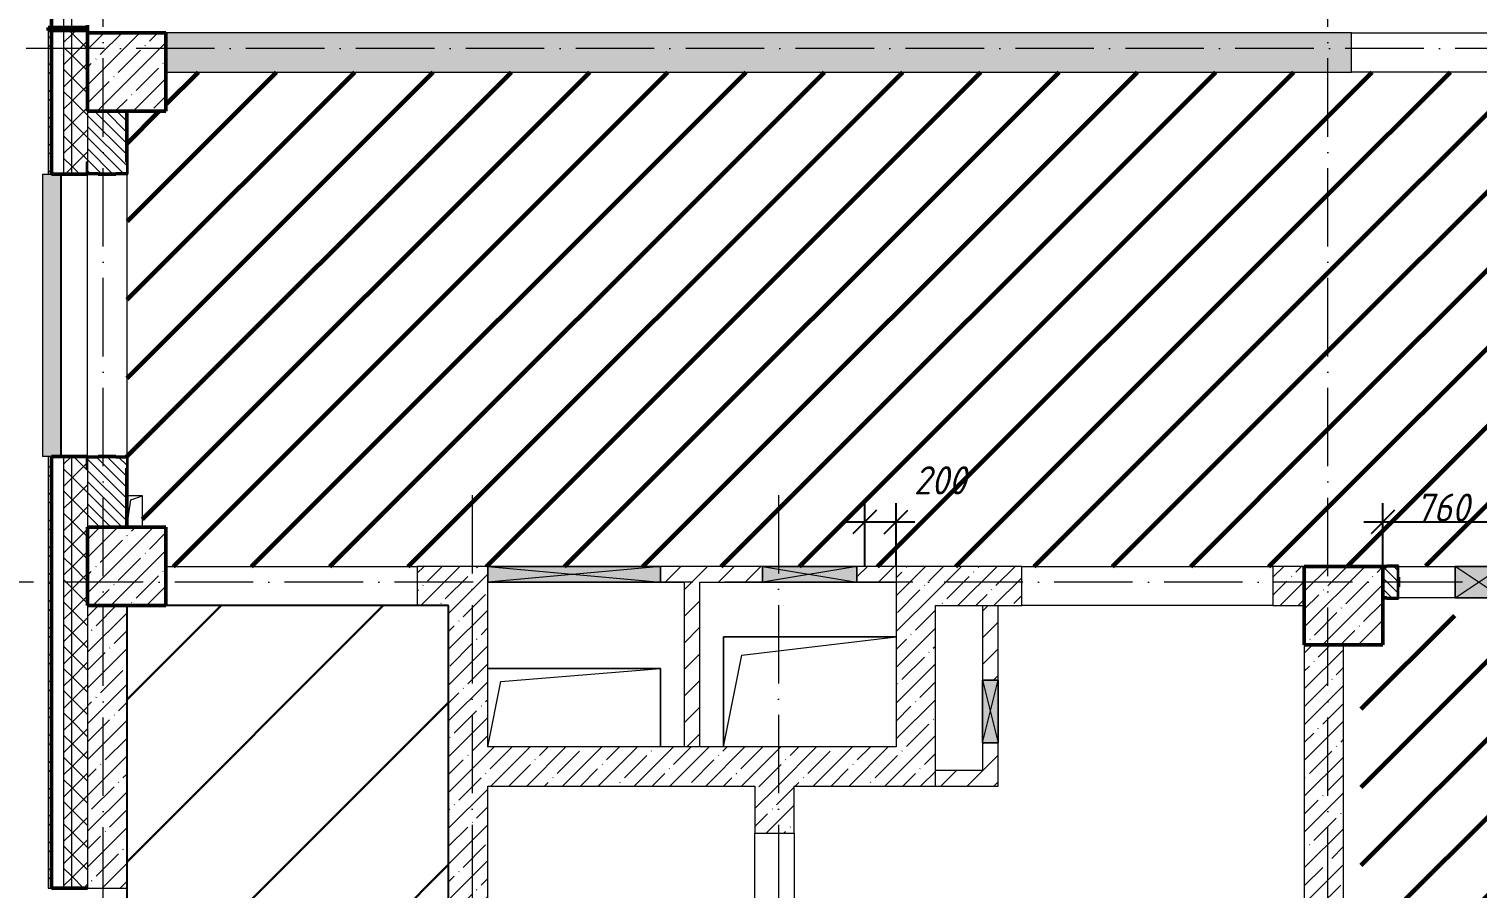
# Model space of a CAD drawing. Header units: millimetres. Extents: x -606178 to 312196, y -19338 to 632709.
# Drawn here: x -267724 to -258501, y 455825 to 461300 of the extents above; entities that cross this region are included whole.
import ezdxf

# ---------------------------------------------------------------- set-up
doc = ezdxf.new("R2010")
doc.units = ezdxf.units.MM
doc.linetypes.add('50_200_ШТРИХ_1Т_ш5_п1_п1_', pattern=[700, 500, -100, 0, -100])
for name, color, linetype, lineweight in [('4) ЛЕстницы', 5, 'Continuous', 30), ('6.4.1) Окр пт с инж. ПТ2.16', 3, 'Continuous', 60), ('A-____-____-DIMS', 7, 'Continuous', 9), ('A-DETL-GENF-OTLN', 7, 'Continuous', 9), ('A-FLOR-____-OTLN', 7, 'Continuous', 9), ('A-GENM-____-MCUT', 7, 'Continuous', 25), ('A-GENM-____-OTLN', 7, 'Continuous', 9), ('A-GENM-____-OTLN-1', 7, 'Continuous', 25), ('A-GLAZ-____-OTLN', 7, 'Continuous', 9), ('A-WALL-____-MCUT-1', 7, 'Continuous', 9), ('A-WALL-____-MCUT-2', 7, 'Continuous', 50), ('A-WALL-____-MCUT-3', 7, 'Continuous', 9), ('A-WALL-____-OTLN', 7, 'Continuous', 9), ('A-WALL-____-PATT-1', 7, 'Continuous', 9), ('A-WALL-FNSH-MCUT-1', 7, 'Continuous', 9), ('I-WALL-____-OTLN', 7, 'Continuous', 9), ('S-COLS-____-MCUT', 7, 'Continuous', 50), ('S-COLS-____-OTLN', 7, 'Continuous', 9), ('S-GRID-____-OTLN-1', 7, '50_200_ШТРИХ_1Т_ш5_п1_п1_', 9)]:
    doc.layers.add(name, color=color, linetype=linetype, lineweight=lineweight)
doc.layers.add('A-GLAZ-____-OTLN-1', color=7, linetype='Continuous', lineweight=9, true_color=0xc0c0c0)
doc.styles.add('ISOCPEUR_I_10', font='isocpeui.ttf', dxfattribs={"width": 0.9, "height": 180})
doc.dimstyles.new('ISO-1_8_0_9К_СРЕДНИЙ_Кладочные_3', dxfattribs={"dimscale": 304.8, "dimtxt": 179.276612, "dimasz": 0.492126, "dimexe": 0.393701, "dimexo": 0, "dimgap": 0, "dimtad": 1, "dimdec": 3, "dimrnd": 0.001, "dimdsep": 46, "dimtxsty": 'ISOCPEUR_I_10', "dimblk1": 'OBLIQUE', "dimblk2": 'OBLIQUE', "dimsah": 1, "dimcen": 0.09, "dimdle": 0.393701, "dimazin": 0, "dimtfac": 1, "dimtdec": 4, "dimtix": 1, "dimtmove": 0, "dimatfit": 3, "dimfxl": 1, "dimtvp": 1, "dimtolj": 1, "dimtzin": 0, "dimarcsym": 2})
doc.dimstyles.new('ISO-1_8_0_9К_СРЕДНИЙ_Кладочные_4', dxfattribs={"dimscale": 304.8, "dimtxt": 179.276612, "dimasz": 0.492126, "dimexe": 0.393701, "dimexo": 0, "dimgap": 0, "dimtad": 1, "dimdec": 3, "dimrnd": 0.001, "dimdsep": 46, "dimtxsty": 'ISOCPEUR_I_10', "dimblk1": 'OBLIQUE', "dimblk2": 'OBLIQUE', "dimsah": 1, "dimcen": 0.09, "dimdle": 0.393701, "dimazin": 0, "dimtfac": 1, "dimtdec": 4, "dimtix": 1, "dimtmove": 1, "dimatfit": 3, "dimfxl": 1, "dimtvp": 1, "dimtolj": 1, "dimtzin": 0, "dimarcsym": 2})
pattern_1 = [(45, (-264901.3, 451794.26), (-114.0493, 114.0493), []), (45, (-264787.25, 451794.26), (-114.0493, 114.0493), [201.612, -40.322, 3.353, -36.97])]
pattern_2 = [(135, (-264901.3, 451794.26), (-35.35534, -35.35534), [])]
pattern_3 = [(45, (-264901.3, 451794.26), (-84.8528, 84.8528), [])]
pattern_4 = [(45, (-264901.3, 451794.26), (-70.7107, 70.7107), []), (135, (-264901.3, 451794.26), (-70.7107, -70.7107), [])]

# ---------------------------------------------------------------- blocks, each defined once
blk = doc.blocks.new('BSC_Колонна _Прямоугольная - 500х500-V83-АР1_План отверстий 2 этажа в осях 1-64_А-ГГ')
at = {"layer": 'S-COLS-____-OTLN'}
h = blk.add_hatch(dxfattribs=at)
h.set_pattern_fill('FP_112', color=256, style=0, pattern_type=2)
h.set_pattern_definition([(45, (-5550, -5831.04), (-114.0493, 114.0493), []), (45, (-5435.95, -5831.04), (-114.0493, 114.0493), [201.613, -40.323, 3.353, -36.97])])
h.paths.add_polyline_path([(-250, -250), (250, -250), (250, 250), (-250, 250)], flags=0)
at = {"layer": 'S-COLS-____-MCUT'}
for p, q in [((250, 250), (-250, 250)), ((-250, 250), (-250, -250)), ((250, -250), (250, 250)), ((-250, -250), (250, -250))]:
    blk.add_line(p, q, dxfattribs=at)
blk = doc.blocks.new('BSC_Колонна _Прямоугольная - 500х500-V137-АР1_План отверстий 2 этажа в осях 1-64_А-ГГ')
at = {"layer": 'S-COLS-____-OTLN'}
h = blk.add_hatch(dxfattribs=at)
h.set_pattern_fill('FP_167', color=256, style=0, pattern_type=2)
h.set_pattern_definition([(45, (2200, -9231.04), (-114.0493, 114.0493), []), (45, (2314.05, -9231.04), (-114.0493, 114.0493), [201.612, -40.322, 3.353, -36.97])])
h.paths.add_polyline_path([(-250, -250), (250, -250), (250, 250), (-250, 250), (-250, 104.8)], flags=0)
at = {"layer": 'S-COLS-____-MCUT'}
for p, q in [((250, 250), (-250, 250)), ((-250, 250), (-250, -250)), ((250, -250), (250, 250)), ((-250, -250), (250, -250))]:
    blk.add_line(p, q, dxfattribs=at)
blk = doc.blocks.new('BSC_Колонна _Прямоугольная - 500х500-V138-АР1_План отверстий 2 этажа в осях 1-64_А-ГГ')
at = {"layer": 'S-COLS-____-OTLN'}
h = blk.add_hatch(dxfattribs=at)
h.set_pattern_fill('FP_168', color=256, style=0, pattern_type=2)
h.set_pattern_definition([(45, (2200, -6081.04), (-114.0493, 114.0493), []), (45, (2314.05, -6081.04), (-114.0493, 114.0493), [201.612, -40.322, 3.353, -36.97])])
h.paths.add_polyline_path([(-250, -250), (250, -250), (250, 250), (-250, 250)], flags=0)
at = {"layer": 'S-COLS-____-MCUT'}
for p, q in [((250, 250), (-250, 250)), ((-250, 250), (-250, -250)), ((250, -250), (250, 250)), ((-250, -250), (250, -250))]:
    blk.add_line(p, q, dxfattribs=at)
blk = doc.blocks.new('Фахверк_СКБ_Уголок - 250_2700-27497298-АР1_План отверстий 2 этажа в осях 1-64_А-ГГ')
at = {"layer": 'A-GENM-____-MCUT'}
for p, q in [((200, 181), (125, 181)), ((125, 181), (125, 106)), ((125, 106), (131, 106)), ((131, 106), (131, 175)), ((131, 175), (200, 175)), ((200, 175), (200, 181)), ((131, -6), (125, -6)), ((125, -6), (125, -81)), ((125, -81), (200, -81)), ((131, -75), (131, -6)), ((200, -75), (131, -75)), ((200, -81), (200, -75))]:
    blk.add_line(p, q, dxfattribs=at)
blk = doc.blocks.new('Фахверк_СКБ_Уголок - 200_3550_зеркало-28264001-АР1_План отверстий 2 этажа в осях 1-64_А-ГГ')
at = {"layer": 'A-GENM-____-MCUT'}
for p, q in [((200, 156), (125, 156)), ((125, 156), (125, 81)), ((131, 81), (131, 150)), ((131, 150), (200, 150)), ((200, 150), (200, 156)), ((125, 81), (131, 81)), ((131, 19), (125, 19)), ((125, 19), (125, -56)), ((131, -50), (131, 19)), ((125, -56), (200, -56)), ((200, -50), (131, -50)), ((200, -56), (200, -50))]:
    blk.add_line(p, q, dxfattribs=at)
blk = doc.blocks.new('Стены 5 - Стены 4-30145060-АР1_План отверстий 2 этажа в осях 1-64_А-ГГ')
at = {"layer": 'A-WALL-____-MCUT-2'}
for p, q in [((-1843.5, 41030.2), (-1843.5, 41010.2)), ((-1593.5, 41030.2), (-1843.5, 41030.2)), ((-1843.5, 41010.2), (-1593.5, 41010.2)), ((-1593.5, 41010.2), (-1593.5, 41030.2))]:
    blk.add_line(p, q, dxfattribs=at)
blk = doc.blocks.new('AR_Отверстие прямоугольное _в плите_ - AR_Отверстие прямоугольное _в плите_-V159-АР1_План отверстий 2 этажа в осях 1-64_А-ГГ')
at = {"layer": 'A-GENM-____-OTLN'}
for p, q in [((50, 100), (-50, 100)), ((-25, 75), (50, 100)), ((50, -100), (50, 100)), ((-50, -100), (-25, 75))]:
    blk.add_line(p, q, dxfattribs=at)
blk = doc.blocks.new('AR_Отверстие прямоугольное _в плите_ - AR_Отверстие прямоугольное _в плите_-30552744-АР1_План отверстий 2 этажа в осях 1-64_А-ГГ')
at = {"layer": 'A-GENM-____-OTLN'}
for p, q in [((550, 350), (-550, 350)), ((-550, 350), (-550, -350)), ((-433.3, 233.3), (550, 350)), ((-550, -350), (-433.3, 233.3))]:
    blk.add_line(p, q, dxfattribs=at)
blk = doc.blocks.new('AR_Отверстие прямоугольное _в плите_ - AR_Отверстие прямоугольное _в плите_-30552508-АР1_План отверстий 2 этажа в осях 1-64_А-ГГ')
at = {"layer": 'A-GENM-____-OTLN'}
for p, q in [((550, 250), (-550, 250)), ((-466.7, 166.7), (550, 250)), ((550, -250), (550, 250)), ((-550, -250), (-466.7, 166.7))]:
    blk.add_line(p, q, dxfattribs=at)
blk = doc.blocks.new('Отлив_СКБ - Отлив витража_120_НВФ-31885689-АР1_План отверстий 2 этажа в осях 1-64_А-ГГ')
at = {"layer": 'A-GLAZ-____-OTLN-1'}
for points in [[(1800, 2), (1800, 120), (0, 120), (0, 2), (1103.1, 2)], [(1103.1, 0), (1800, 0), (1800, 2), (0, 2), (0, 0)]]:
    blk.add_hatch(color=256, dxfattribs=at).paths.add_polyline_path(points, flags=0)
at = {"layer": 'A-GLAZ-____-OTLN'}
for p, q in [((0, 83), (0, 120)), ((1800, 120), (0, 120)), ((1800, 120), (1800, 83)), ((0, 2), (1800, 2)), ((1800, 0), (0, 0))]:
    blk.add_line(p, q, dxfattribs=at)
blk = doc.blocks.new('AR_Отверстие прямоугольное _в стене__БезПР - AR_Отверстие прямоугольное _в стене__БезПР-36788922-АР1_План отверстий 2 этажа в осях 1-64_А-ГГ')
at = {"layer": 'A-GLAZ-____-OTLN'}
blk.add_hatch(color=256, dxfattribs=at).paths.add_polyline_path([(300, -50), (300, 50), (-300, 50), (-300, -50)], flags=0)
at = {"layer": 'A-DETL-GENF-OTLN'}
for p, q in [((-300, -50), (-300, 50)), ((-300, 50), (300, 50)), ((300, 50), (-300, -50)), ((-300, 50), (300, -50)), ((300, 50), (-300, 50)), ((-300, 50), (-300, -50)), ((300, 50), (300, -50)), ((300, -50), (300, 50)), ((300, -50), (-300, -50)), ((-300, -50), (300, -50))]:
    blk.add_line(p, q, dxfattribs=at)
at = {"layer": 'A-GLAZ-____-OTLN'}
blk.add_line((300, 50), (-300, 50), dxfattribs=at)
blk = doc.blocks.new('AR_Отверстие прямоугольное _в стене__БезПР - AR_Отверстие прямоугольное _в стене__БезПР-36428349-АР1_План отверстий 2 этажа в осях 1-64_А-ГГ')
at = {"layer": 'A-GLAZ-____-OTLN'}
blk.add_hatch(color=256, dxfattribs=at).paths.add_polyline_path([(-150, 100), (-150, -100), (150, -100), (150, 100)], flags=0)
at = {"layer": 'A-DETL-GENF-OTLN'}
for p, q in [((-150, -100), (-150, 100)), ((-150, 100), (150, 100)), ((150, 100), (-150, -100)), ((-150, 100), (150, -100)), ((150, 100), (-150, 100)), ((-150, 100), (-150, -100)), ((150, 100), (150, -100)), ((150, -100), (150, 100)), ((150, -100), (-150, -100)), ((-150, -100), (150, -100))]:
    blk.add_line(p, q, dxfattribs=at)
at = {"layer": 'A-GLAZ-____-OTLN'}
blk.add_line((150, 100), (-150, 100), dxfattribs=at)
blk = doc.blocks.new('AR_Отверстие прямоугольное _в стене_ - AR_Отверстие прямоугольное _в стене__ОВ-36990253-АР1_План отверстий 2 этажа в осях 1-64_А-ГГ')
at = {"layer": 'A-GLAZ-____-OTLN'}
blk.add_hatch(color=256, dxfattribs=at).paths.add_polyline_path([(550, -50), (550, 50), (-550, 50), (-550, -50)], flags=0)
at = {"layer": 'A-DETL-GENF-OTLN'}
for p, q in [((-550, -50), (-550, 50)), ((-550, 50), (550, 50)), ((550, 50), (-550, -50)), ((-550, 50), (550, -50)), ((550, 50), (-550, 50)), ((-550, 50), (-550, -50)), ((550, 50), (550, -50)), ((550, -50), (550, 50)), ((550, -50), (-550, -50)), ((-550, -50), (550, -50))]:
    blk.add_line(p, q, dxfattribs=at)
blk = doc.blocks.new('AR_Отверстие прямоугольное _в стене_ - AR_Отверстие прямоугольное _в стене__ОВ-36989221-АР1_План отверстий 2 этажа в осях 1-64_А-ГГ')
at = {"layer": 'A-GLAZ-____-OTLN'}
blk.add_hatch(color=256, dxfattribs=at).paths.add_polyline_path([(-200, -50), (200, -50), (200, 50), (-200, 50)], flags=0)
at = {"layer": 'A-DETL-GENF-OTLN'}
for p, q in [((-200, -50), (-200, 50)), ((-200, 50), (200, 50)), ((200, 50), (-200, -50)), ((-200, 50), (200, -50)), ((200, 50), (-200, 50)), ((-200, 50), (-200, -50)), ((200, 50), (200, -50)), ((200, -50), (200, 50)), ((200, -50), (-200, -50)), ((-200, -50), (200, -50))]:
    blk.add_line(p, q, dxfattribs=at)
blk = doc.blocks.new('_Oblique')
at = {"color": 0, "linetype": 'ByBlock', "lineweight": -2}
blk.add_line((-0.5, -0.5), (0.5, 0.5), dxfattribs=at)
blk = doc.blocks.new('*D4731')
at = {"layer": 'A-____-____-DIMS', "color": 0, "lineweight": -2, "transparency": 16777216}
for p, q in [((-259101.3, 457875.3), (-259101.3, 458278.5)), ((-258341.3, 457875.3), (-258341.3, 458278.5)), ((-259221.3, 458158.5), (-258221.3, 458158.5))]:
    blk.add_line(p, q, dxfattribs=at)
at = {"layer": 'Defpoints', "color": 0, "transparency": 16777216}
for p in [(-258341.3, 458158.5), (-259101.3, 457875.3), (-258341.3, 457875.3)]:
    blk.add_point(p, dxfattribs=at)
at = {"layer": 'A-____-____-DIMS', "color": 0, "lineweight": -2, "transparency": 16777216, "xscale": 150, "yscale": 150, "zscale": 150, "rotation": 180}
blk.add_blockref('_Oblique', (-259101.3, 458158.5), dxfattribs=at)
at = {"layer": 'A-____-____-DIMS', "color": 0, "lineweight": -2, "transparency": 16777216, "xscale": 150, "yscale": 150, "zscale": 150}
blk.add_blockref('_Oblique', (-258341.3, 458158.5), dxfattribs=at)
at = {"layer": 'A-____-____-DIMS', "color": 0, "transparency": 16777216, "insert": (-258721.3, 458249.6), "char_height": 180, "width": 409.578, "attachment_point": 5, "style": 'ISOCPEUR_I_10'}
blk.add_mtext('\\A1;760', dxfattribs=at)
blk = doc.blocks.new('*D4737')
at = {"layer": 'A-____-____-DIMS', "color": 0, "lineweight": -2, "transparency": 16777216}
for p, q in [((-262401.3, 457875.3), (-262401.3, 458278.5)), ((-262201.3, 457875.3), (-262201.3, 458278.5)), ((-262521.3, 458158.5), (-262081.3, 458158.5))]:
    blk.add_line(p, q, dxfattribs=at)
at = {"layer": 'Defpoints', "color": 0, "transparency": 16777216}
for p in [(-262201.3, 458158.5), (-262401.3, 457875.3), (-262201.3, 457875.3)]:
    blk.add_point(p, dxfattribs=at)
at = {"layer": 'A-____-____-DIMS', "color": 0, "lineweight": -2, "transparency": 16777216, "xscale": 150, "yscale": 150, "zscale": 150, "rotation": 180}
blk.add_blockref('_Oblique', (-262401.3, 458158.5), dxfattribs=at)
at = {"layer": 'A-____-____-DIMS', "color": 0, "lineweight": -2, "transparency": 16777216, "xscale": 150, "yscale": 150, "zscale": 150}
blk.add_blockref('_Oblique', (-262201.3, 458158.5), dxfattribs=at)
at = {"layer": 'A-____-____-DIMS', "color": 0, "transparency": 16777216, "insert": (-262088.2, 458513.6), "char_height": 180, "width": 409.578, "attachment_point": 1, "line_spacing_factor": 1.149209, "style": 'ISOCPEUR_I_10'}
blk.add_mtext('\\A1;200', dxfattribs=at)

msp = doc.modelspace()

# ---------------------------------------------------------------- hatches: boundary and pattern name
at = {"layer": '4) ЛЕстницы'}
h = msp.add_hatch(dxfattribs=at)
h.set_pattern_fill('ANSI31', color=256, scale=230)
h.set_pattern_definition([(45, (-308161, 388080.6), (-516.365, 516.365), [])])
h.paths.add_polyline_path([(-267101.3011, 457625.3011), (-265051.3011, 457625.3011), (-265051.3011, 450125.3011), (-267101.3011, 450125.3011)])
at = {"layer": '6.4.1) Окр пт с инж. ПТ2.16'}
h = msp.add_hatch(dxfattribs=at)
h.set_pattern_fill('ANSI31', color=256, scale=111)
h.paths.add_polyline_path([(-259451.3011, 461025.3011), (-266851.3011, 461025.3011), (-266851.3011, 460775.3011), (-267101.3011, 460775.3011), (-267101.3011, 460450.3011), (-267095.3011, 460450.3011), (-267095.3011, 460375.3011), (-267101.3011, 458575.3011), (-267095.3011, 458575.3011), (-267095.3011, 458500.3011), (-267098.1011, 458325.3011), (-267001.3011, 458325.3011), (-267001.3011, 458125.3011), (-266851.3011, 458125.3011), (-266851.3011, 457875.3011), (-265251.3011, 457875.3011), (-264801.3011, 457875.3011), (-263701.3011, 457875.3011), (-263051.3011, 457875.3011), (-262451.3011, 457875.3011), (-262201.3011, 457875.3011), (-261401.3011, 457875.3011), (-259801.3011, 457875.3011), (-259601.3011, 457875.3011), (-259451.3011, 457875.3011)])
h = msp.add_hatch(dxfattribs=at)
h.set_pattern_fill('ANSI31', color=256, scale=111)
h.paths.add_polyline_path([(-255051.3011, 461025.3011), (-255301.3011, 461025.3011), (-259301.3011, 461025.3011), (-259451.3011, 461025.3011), (-259451.3011, 457875.3011), (-259076.3011, 457875.3011), (-259076.3011, 457881.3011), (-259001.3011, 457881.3011), (-258641.3011, 457875.3011), (-258341.3011, 457875.3011), (-257926.3011, 457875.3011), (-257926.3011, 457881.3011), (-257857.3011, 457881.3011), (-257851.3011, 457881.3011), (-257776.3011, 457881.3011), (-256326.3011, 457875.3011), (-256326.3011, 457881.3011), (-256251.3011, 457881.3011), (-256245.3011, 457881.3011), (-256176.3011, 457881.3011), (-255771.3011, 457875.3011), (-255571.3011, 457875.3011), (-255176.3011, 457875.3011), (-255176.3011, 457881.3011), (-255107.3011, 457881.3011), (-255101.3011, 457881.3011), (-255051.3011, 457881.3011)])
h = msp.add_hatch(dxfattribs=at)
h.set_pattern_fill('ANSI31', color=256, scale=111)
h.paths.add_polyline_path([(-254833.3011, 457443.3011), (-256769.3011, 457443.3011), (-256769.3011, 455557.3011), (-254833.3011, 455557.3011)])
h.paths.add_polyline_path([(-257563.3011, 457563.3011), (-258989.3011, 457563.3011), (-258989.3011, 457263.3011), (-259239.3011, 457263.3011), (-259239.3011, 450575.3011), (-258631.3011, 450575.3011), (-258631.3011, 450237.3011), (-255113.3011, 450237.3011), (-255113.3011, 454613.3011), (-258263.3011, 454613.3011), (-258263.3011, 454937.3011), (-257563.3011, 454937.3011)])
h.paths.add_polyline_path([(-250713.3011, 454613.3011), (-251163.3011, 454613.3011), (-251163.3011, 454937.3011), (-250713.3011, 454937.3011), (-250713.3011, 457563.3011), (-252139.3011, 457563.3011), (-252139.3011, 454613.3011), (-254289.3011, 454613.3011), (-254289.3011, 450487.3011), (-253889.3011, 450487.3011), (-253889.3011, 450237.3011), (-251191.3011, 450237.3011), (-251191.3011, 450510.3011), (-250713.3011, 450510.3011)])
at = {"layer": 'A-WALL-____-PATT-1'}
h = msp.add_hatch(dxfattribs=at)
h.set_pattern_fill('FP_3', color=256, style=0, pattern_type=2)
h.set_pattern_definition([(45, (-264901.3, 451794.26), (-85.5366, 85.5366), []), (45, (-264844.28, 451794.26), (-85.5366, 85.5366), [])])
h.paths.add_polyline_path([(-267601.3011, 449625.3011), (-267581.3011, 449625.3011), (-267581.3011, 454025.3011), (-267601.3011, 454025.3011), (-267601.3011, 452530.1677)], flags=0)
h.paths.add_polyline_path([(-267601.3011, 455825.3011), (-267581.3011, 455825.3011), (-267581.3011, 458575.3011), (-267601.3011, 458575.3011), (-267601.3011, 455970.1437)], flags=0)
h.paths.add_polyline_path([(-267581.3011, 460375.3011), (-267581.3011, 461290.3011), (-267601.3011, 461290.3011), (-267601.3011, 460375.3011)], flags=0)
h = msp.add_hatch(dxfattribs=at)
h.set_pattern_fill('FP_1', color=256, style=0, pattern_type=2)
h.set_pattern_definition(pattern_4)
h.paths.add_polyline_path([(-267501.3011, 449725.3011), (-267451.3011, 449725.3011), (-267451.3011, 454025.3011), (-267501.3011, 454025.3011), (-267501.3011, 452530.1677)], flags=0)
h.paths.add_polyline_path([(-267451.3011, 455825.3011), (-267451.3011, 458575.3011), (-267501.3011, 458575.3011), (-267501.3011, 455825.3011)], flags=0)
h.paths.add_polyline_path([(-267451.3011, 460375.3011), (-267451.3011, 461310.3011), (-267501.3011, 461310.3011), (-267501.3011, 460375.3011)], flags=0)
h = msp.add_hatch(dxfattribs=at)
h.set_pattern_fill('FP_1', color=256, style=0, pattern_type=2)
h.set_pattern_definition(pattern_4)
h.paths.add_polyline_path([(-267451.3011, 449775.3011), (-267351.3011, 449775.3011), (-267351.3011, 454025.3011), (-267451.3011, 454025.3011), (-267451.3011, 452530.1677)], flags=0)
h.paths.add_polyline_path([(-267351.3011, 455825.3011), (-267351.3011, 458500.3011), (-267357.3011, 458500.3011), (-267357.3011, 458575.3011), (-267451.3011, 458575.3011), (-267451.3011, 455825.3011)], flags=0)
h.paths.add_polyline_path([(-267357.3011, 460375.3011), (-267357.3011, 460450.3011), (-267351.3011, 460450.3011), (-267351.3011, 461310.3011), (-267451.3011, 461310.3011), (-267451.3011, 460375.3011)], flags=0)
h = msp.add_hatch(dxfattribs=at)
h.set_pattern_fill('FP_25', color=256, style=0, pattern_type=2)
h.set_pattern_definition(pattern_1)
h.paths.add_polyline_path([(-242251.3011, 461025.3011), (-241351.3011, 461025.3011), (-241351.3011, 461275.3011), (-242251.3011, 461275.3011)], flags=0)
h.paths.add_polyline_path([(-244351.3011, 461025.3011), (-244351.3011, 461275.3011), (-252001.3011, 461275.3011), (-252001.3011, 461025.3011), (-247240.3478, 461025.3011)], flags=0)
h.paths.add_polyline_path([(-254101.3011, 461025.3011), (-254101.3011, 461275.3011), (-255301.3011, 461275.3011), (-255301.3011, 461025.3011), (-254310.2049, 461025.3011)], flags=0)
h.paths.add_polyline_path([(-259612.5978, 461025.3011), (-259301.3011, 461025.3011), (-259301.3011, 461275.3011), (-266851.3011, 461275.3011), (-266851.3011, 461025.3011), (-261380.0621, 461025.3011)], flags=0)
h = msp.add_hatch(dxfattribs=at)
h.set_pattern_fill('FP_6', color=256, style=0, pattern_type=2)
h.set_pattern_definition(pattern_2)
h.paths.add_polyline_path([(-267351.3011, 458125.3011), (-267101.3011, 458125.3011), (-267101.3011, 458569.3011), (-267170.3011, 458569.3011), (-267170.3011, 458575.3011), (-267282.3011, 458575.3011), (-267282.3011, 458569.3011), (-267351.3011, 458569.3011), (-267351.3011, 458500.3011)], flags=0)
h.paths.add_polyline_path([(-267282.3011, 460375.3011), (-267170.3011, 460375.3011), (-267170.3011, 460381.3011), (-267101.3011, 460381.3011), (-267101.3011, 460775.3011), (-267351.3011, 460775.3011), (-267351.3011, 460381.3011), (-267282.3011, 460381.3011)], flags=0)
h = msp.add_hatch(dxfattribs=at)
h.set_pattern_fill('FP_25', color=256, style=0, pattern_type=2)
h.set_pattern_definition(pattern_1)
h.paths.add_polyline_path([(-265251.3011, 457625.3011), (-264801.3011, 457625.3011), (-264801.3011, 457875.3011), (-265251.3011, 457875.3011)], flags=0)
h = msp.add_hatch(dxfattribs=at)
h.set_pattern_fill('FP_4', color=256, style=0, pattern_type=2)
h.set_pattern_definition(pattern_3)
h.paths.add_polyline_path([(-262451.3011, 457775.3011), (-262201.3011, 457775.3011), (-262201.3011, 457875.3011), (-262451.3011, 457875.3011), (-262451.3011, 457855.3011)], flags=0)
h.paths.add_polyline_path([(-263701.3011, 457775.3011), (-263051.3011, 457775.3011), (-263051.3011, 457875.3011), (-263701.3011, 457875.3011), (-263701.3011, 457787.3011)], flags=0)
h = msp.add_hatch(dxfattribs=at)
h.set_pattern_fill('FP_25', color=256, style=0, pattern_type=2)
h.set_pattern_definition(pattern_1)
h.paths.add_polyline_path([(-261951.3011, 456725.3011), (-261951.3011, 457875.3011), (-262201.3011, 457875.3011), (-262201.3011, 456725.3011)], flags=0)
h = msp.add_hatch(dxfattribs=at)
h.set_pattern_fill('FP_25', color=256, style=0, pattern_type=2)
h.set_pattern_definition(pattern_1)
h.paths.add_polyline_path([(-259601.3011, 457625.3011), (-259601.3011, 457875.3011), (-259801.3011, 457875.3011), (-259801.3011, 457625.3011)], flags=0)
h.paths.add_polyline_path([(-261951.3011, 457625.3011), (-261401.3011, 457625.3011), (-261401.3011, 457875.3011), (-261951.3011, 457875.3011)], flags=0)
h = msp.add_hatch(dxfattribs=at)
h.set_pattern_fill('FP_6', color=256, style=0, pattern_type=2)
h.set_pattern_definition(pattern_2)
h.paths.add_polyline_path([(-255026.3011, 457675.3011), (-254501.3011, 457675.3011), (-254501.3011, 457875.3011), (-255095.3011, 457875.3011), (-255095.3011, 457806.3011), (-255101.3011, 457806.3011), (-255101.3011, 457744.3011), (-255095.3011, 457744.3011), (-255095.3011, 457675.3011)], flags=0)
h.paths.add_polyline_path([(-256257.3011, 457675.3011), (-256257.3011, 457744.3011), (-256251.3011, 457744.3011), (-256251.3011, 457806.3011), (-256257.3011, 457806.3011), (-256257.3011, 457875.3011), (-257845.3011, 457874.5511), (-257845.3011, 457806.3011), (-257851.3011, 457806.3011), (-257851.3011, 457744.3011), (-257845.3011, 457744.3011), (-257845.1335, 457675.3011), (-256326.3011, 457675.3011)], flags=0)
h.paths.add_polyline_path([(-259007.3011, 457675.3011), (-259007.3011, 457744.3011), (-259001.3011, 457744.3011), (-259001.3011, 457806.3011), (-259007.3011, 457806.3011), (-259007.3011, 457875.3011), (-259101.3011, 457875.3011), (-259101.3011, 457675.3011), (-259076.3011, 457675.3011)], flags=0)
h = msp.add_hatch(dxfattribs=at)
h.set_pattern_fill('FP_4', color=256, style=0, pattern_type=2)
h.set_pattern_definition(pattern_3)
h.paths.add_polyline_path([(-263451.3011, 456725.3011), (-263451.3011, 457775.3011), (-263551.3011, 457775.3011), (-263551.3011, 456725.3011)], flags=0)
h = msp.add_hatch(dxfattribs=at)
h.set_pattern_fill('FP_25', color=256, style=0, pattern_type=2)
h.set_pattern_definition(pattern_1)
h.paths.add_polyline_path([(-267351.3011, 449875.3011), (-267101.3011, 449875.3011), (-267101.3011, 454025.3011), (-267351.3011, 454025.3011), (-267351.3011, 452530.1677)], flags=0)
h.paths.add_polyline_path([(-267101.3011, 455825.3011), (-267101.3011, 457625.3011), (-267351.3011, 457625.3011), (-267351.3011, 455825.3011)], flags=0)
h = msp.add_hatch(dxfattribs=at)
h.set_pattern_fill('FP_25', color=256, style=0, pattern_type=2)
h.set_pattern_definition(pattern_1)
h.paths.add_polyline_path([(-264914.9907, 453525.3011), (-264801.3011, 453525.3011), (-264801.3011, 457625.3011), (-265051.3011, 457625.3011), (-265051.3011, 453525.3011)], flags=0)
h = msp.add_hatch(dxfattribs=at)
h.set_pattern_fill('FP_4', color=256, style=0, pattern_type=2)
h.set_pattern_definition(pattern_3)
h.paths.add_polyline_path([(-261551.3011, 456475.3011), (-261551.3011, 456750.3011), (-261651.3011, 456750.3011), (-261651.3011, 456475.3011)], flags=0)
h.paths.add_polyline_path([(-261551.3011, 457150.3011), (-261551.3011, 457625.3011), (-261651.3011, 457625.3011), (-261651.3011, 457150.3011), (-261596.5392, 457150.3011)], flags=0)
h = msp.add_hatch(dxfattribs=at)
h.set_pattern_fill('FP_25', color=256, style=0, pattern_type=2)
h.set_pattern_definition(pattern_1)
h.paths.add_polyline_path([(-259351.3011, 453775.3011), (-259351.3011, 457375.3011), (-259601.3011, 457375.3011), (-259601.3011, 453775.3011)], flags=0)
h = msp.add_hatch(dxfattribs=at)
h.set_pattern_fill('FP_25', color=256, style=0, pattern_type=2)
h.set_pattern_definition(pattern_1)
h.paths.add_polyline_path([(-261951.3011, 456475.3011), (-261951.3011, 456725.3011), (-264801.3011, 456725.3011), (-264801.3011, 456475.3011), (-262851.3011, 456475.3011)], flags=0)
h = msp.add_hatch(dxfattribs=at)
h.set_pattern_fill('FP_4', color=256, style=0, pattern_type=2)
h.set_pattern_definition(pattern_3)
h.paths.add_polyline_path([(-261651.3011, 456475.3011), (-261651.3011, 456575.3011), (-261951.3011, 456575.3011), (-261951.3011, 456475.3011)], flags=0)
h = msp.add_hatch(dxfattribs=at)
h.set_pattern_fill('FP_25', color=256, style=0, pattern_type=2)
h.set_pattern_definition(pattern_1)
h.paths.add_polyline_path([(-263101.3011, 453775.3011), (-262851.3011, 453775.3011), (-262851.3011, 454825.3011), (-263101.3011, 454825.3011)], flags=0)
h.paths.add_polyline_path([(-262851.3011, 456175.3011), (-262851.3011, 456475.3011), (-263101.3011, 456475.3011), (-263101.3011, 456175.3011)], flags=0)

# ---------------------------------------------------------------- linework, layer by layer
msp.add_lwpolyline([(-265051.3011, 457625.3011), (-267101.3011, 457625.3011), (-267101.3011, 450125.3011), (-265051.3011, 450125.3011)], close=True)
at = {"layer": 'A-FLOR-____-OTLN'}
for p, q in [((-263301.3011, 457425.3011), (-262201.3011, 457425.3011)), ((-263301.3011, 456725.3011), (-263301.3011, 457425.3011)), ((-264801.3011, 457225.3011), (-263701.3011, 457225.3011)), ((-263701.3011, 457225.3011), (-263701.3011, 456725.3011))]:
    msp.add_line(p, q, dxfattribs=at)
at = {"layer": 'A-WALL-____-MCUT-1'}
for p, q in [((-259301.3011, 461275.3011), (-266851.3011, 461275.3011)), ((-259301.3011, 461025.3011), (-259301.3011, 461275.3011)), ((-266851.3011, 461025.3011), (-259301.3011, 461025.3011)), ((-264801.3011, 457875.3011), (-265251.3011, 457875.3011)), ((-265251.3011, 457875.3011), (-265251.3011, 457625.3011)), ((-262201.3011, 457875.3011), (-262201.3011, 456725.3011)), ((-261401.3011, 457875.3011), (-262201.3011, 457875.3011)), ((-261401.3011, 457625.3011), (-261401.3011, 457875.3011)), ((-259601.3011, 457875.3011), (-259801.3011, 457875.3011)), ((-259801.3011, 457875.3011), (-259801.3011, 457625.3011)), ((-264801.3011, 456725.3011), (-264801.3011, 457775.3011)), ((-267351.3011, 457625.3011), (-267351.3011, 455825.3011)), ((-267101.3011, 455825.3011), (-267101.3011, 457625.3011)), ((-265251.3011, 457625.3011), (-265051.3011, 457625.3011)), ((-265051.3011, 457625.3011), (-265051.3011, 453525.3011)), ((-261951.3011, 456475.3011), (-261951.3011, 457625.3011)), ((-261951.3011, 457625.3011), (-261401.3011, 457625.3011)), ((-259801.3011, 457625.3011), (-259601.3011, 457625.3011)), ((-259601.3011, 457375.3011), (-259601.3011, 454385.3011)), ((-259351.3011, 450375.3011), (-259351.3011, 457375.3011)), ((-262201.3011, 456725.3011), (-264801.3011, 456725.3011)), ((-264801.3011, 453775.3011), (-264801.3011, 456475.3011)), ((-264801.3011, 456475.3011), (-263101.3011, 456475.3011)), ((-263101.3011, 456475.3011), (-263101.3011, 456175.3011)), ((-262851.3011, 456475.3011), (-261951.3011, 456475.3011)), ((-262851.3011, 456175.3011), (-262851.3011, 456475.3011)), ((-263101.3011, 456175.3011), (-262851.3011, 456175.3011)), ((-267351.3011, 455825.3011), (-267101.3011, 455825.3011))]:
    msp.add_line(p, q, dxfattribs=at)
at = {"layer": 'A-WALL-____-MCUT-2'}
for p, q in [((-267581.3011, 463625.3011), (-267581.3011, 460375.3011)), ((-267351.3011, 461275.3011), (-267351.3011, 461325.3011)), ((-267101.3011, 460450.3011), (-267101.3011, 460775.3011)), ((-267581.3011, 460375.3011), (-267357.3011, 460375.3011)), ((-267282.3011, 460375.3011), (-267170.3011, 460375.3011)), ((-267581.3011, 455825.3011), (-267581.3011, 458575.3011)), ((-267357.3011, 458575.3011), (-267581.3011, 458575.3011)), ((-267170.3011, 458575.3011), (-267282.3011, 458575.3011)), ((-267101.3011, 458125.3011), (-267101.3011, 458500.3011)), ((-259076.3011, 457875.3011), (-259101.3011, 457875.3011)), ((-259001.3011, 457744.3011), (-259001.3011, 457806.3011)), ((-259101.3011, 457675.3011), (-259076.3011, 457675.3011)), ((-267581.3011, 455825.3011), (-267351.3011, 455825.3011))]:
    msp.add_line(p, q, dxfattribs=at)
at = {"layer": 'A-WALL-____-MCUT-3'}
for p, q in [((-267501.3011, 460375.3011), (-267501.3011, 463625.3011)), ((-267451.3011, 460375.3011), (-267451.3011, 463625.3011)), ((-267351.3011, 460775.3011), (-267351.3011, 460450.3011)), ((-267501.3011, 455825.3011), (-267501.3011, 458575.3011)), ((-267451.3011, 455825.3011), (-267451.3011, 458575.3011)), ((-267351.3011, 458500.3011), (-267351.3011, 458125.3011))]:
    msp.add_line(p, q, dxfattribs=at)
at = {"layer": 'A-WALL-____-OTLN'}
for p, q in [((-259301.3011, 461275.3011), (-255301.3011, 461275.3011)), ((-255301.3011, 461025.3011), (-259301.3011, 461025.3011)), ((-267351.3011, 458575.3011), (-267351.3011, 460375.3011)), ((-267101.3011, 460375.3011), (-267101.3011, 458575.3011)), ((-266851.3011, 457875.3011), (-265251.3011, 457875.3011)), ((-261401.3011, 457875.3011), (-259801.3011, 457875.3011)), ((-265251.3011, 457625.3011), (-266851.3011, 457625.3011)), ((-259801.3011, 457625.3011), (-261401.3011, 457625.3011)), ((-263101.3011, 454825.3011), (-263101.3011, 456175.3011)), ((-262851.3011, 456175.3011), (-262851.3011, 454825.3011)), ((-267101.3011, 455825.3011), (-267101.3011, 454025.3011))]:
    msp.add_line(p, q, dxfattribs=at)
at = {"layer": 'A-WALL-FNSH-MCUT-1'}
for p, q in [((-267601.3011, 461290.3011), (-267601.3011, 460375.3011)), ((-267581.3011, 461290.3011), (-267601.3011, 461290.3011)), ((-267601.3011, 460375.3011), (-267581.3011, 460375.3011)), ((-267601.3011, 458575.3011), (-267601.3011, 455825.3011)), ((-267581.3011, 458575.3011), (-267601.3011, 458575.3011)), ((-263051.3011, 457875.3011), (-263701.3011, 457875.3011)), ((-262201.3011, 457875.3011), (-262451.3011, 457875.3011)), ((-263701.3011, 457775.3011), (-263551.3011, 457775.3011)), ((-263551.3011, 457775.3011), (-263551.3011, 456725.3011)), ((-263451.3011, 457775.3011), (-263051.3011, 457775.3011)), ((-263451.3011, 456725.3011), (-263451.3011, 457775.3011)), ((-262451.3011, 457775.3011), (-262201.3011, 457775.3011)), ((-261651.3011, 457625.3011), (-261651.3011, 457150.3011)), ((-261551.3011, 457150.3011), (-261551.3011, 457625.3011)), ((-261651.3011, 456750.3011), (-261651.3011, 456575.3011)), ((-261551.3011, 456475.3011), (-261551.3011, 456750.3011)), ((-261651.3011, 456575.3011), (-261951.3011, 456575.3011)), ((-261951.3011, 456475.3011), (-261551.3011, 456475.3011)), ((-267601.3011, 455825.3011), (-267581.3011, 455825.3011))]:
    msp.add_line(p, q, dxfattribs=at)
at = {"layer": 'I-WALL-____-OTLN'}
for p, q in [((-259001.3011, 457875.3011), (-258641.3011, 457875.3011)), ((-258641.3011, 457675.3011), (-259001.3011, 457675.3011))]:
    msp.add_line(p, q, dxfattribs=at)
at = {"layer": 'S-GRID-____-OTLN-1'}
for p, q in [((-267251.3011, 447311.6528), (-267251.3011, 501675.2188)), ((-259451.3011, 447311.6528), (-259451.3011, 501675.2188)), ((-160826.8945, 461175.3011), (-269357.6635, 461175.3011)), ((-264901.3011, 458329.2751), (-264901.3011, 447311.6528)), ((-262951.3011, 458329.2751), (-262951.3011, 447311.6528)), ((-174582.5138, 457775.3011), (-269570.0713, 457775.3011))]:
    msp.add_line(p, q, dxfattribs=at)

# ---------------------------------------------------------------- block references
at = {"layer": 'A-GENM-____-OTLN'}
for name, p in [('AR_Отверстие прямоугольное _в плите_ - AR_Отверстие прямоугольное _в плите_-V159-АР1_План отверстий 2 этажа в осях 1-64_А-ГГ', (-267051.3011, 458225.3011)), ('AR_Отверстие прямоугольное _в плите_ - AR_Отверстие прямоугольное _в плите_-30552744-АР1_План отверстий 2 этажа в осях 1-64_А-ГГ', (-262751.3011, 457075.3011)), ('AR_Отверстие прямоугольное _в плите_ - AR_Отверстие прямоугольное _в плите_-30552508-АР1_План отверстий 2 этажа в осях 1-64_А-ГГ', (-264251.3011, 456975.3011))]:
    msp.add_blockref(name, p, dxfattribs=at)
at = {"layer": 'A-GENM-____-OTLN-1'}
for name, p, rotation in [('Фахверк_СКБ_Уголок - 250_2700-27497298-АР1_План отверстий 2 этажа в осях 1-64_А-ГГ', (-267176.3011, 460250.3011), 89.99999999999991), ('Фахверк_СКБ_Уголок - 250_2700-27497298-АР1_План отверстий 2 этажа в осях 1-64_А-ГГ', (-267276.3011, 458700.3011), 269.9999999999999), ('Фахверк_СКБ_Уголок - 200_3550_зеркало-28264001-АР1_План отверстий 2 этажа в осях 1-64_А-ГГ', (-258876.3011, 457825.3011), 180)]:
    msp.add_blockref(name, p, dxfattribs=dict(at, rotation=rotation))
at = {"layer": 'A-GLAZ-____-OTLN'}
for name, p, rotation in [('Отлив_СКБ - Отлив витража_120_НВФ-31885689-АР1_План отверстий 2 этажа в осях 1-64_А-ГГ', (-267518.3011, 458575.3011), 90), ('AR_Отверстие прямоугольное _в стене__БезПР - AR_Отверстие прямоугольное _в стене__БезПР-36428349-АР1_План отверстий 2 этажа в осях 1-64_А-ГГ', (-258491.3011, 457775.3011), 180), ('AR_Отверстие прямоугольное _в стене_ - AR_Отверстие прямоугольное _в стене__ОВ-36989221-АР1_План отверстий 2 этажа в осях 1-64_А-ГГ', (-261601.3011, 456950.3011), 89.99999999999993)]:
    msp.add_blockref(name, p, dxfattribs=dict(at, rotation=rotation))
for name, p in [('AR_Отверстие прямоугольное _в стене_ - AR_Отверстие прямоугольное _в стене__ОВ-36990253-АР1_План отверстий 2 этажа в осях 1-64_А-ГГ', (-264251.3011, 457825.3011)), ('AR_Отверстие прямоугольное _в стене__БезПР - AR_Отверстие прямоугольное _в стене__БезПР-36788922-АР1_План отверстий 2 этажа в осях 1-64_А-ГГ', (-262751.3011, 457825.3011))]:
    msp.add_blockref(name, p, dxfattribs=at)
at = {"layer": 'A-WALL-____-OTLN'}
msp.add_blockref('Стены 5 - Стены 4-30145060-АР1_План отверстий 2 этажа в осях 1-64_А-ГГ', (-265757.7893, 420280.0591), dxfattribs=at)
at = {"layer": 'S-COLS-____-OTLN'}
for name, p in [('BSC_Колонна _Прямоугольная - 500х500-V137-АР1_План отверстий 2 этажа в осях 1-64_А-ГГ', (-267101.3011, 461025.3011)), ('BSC_Колонна _Прямоугольная - 500х500-V138-АР1_План отверстий 2 этажа в осях 1-64_А-ГГ', (-267101.3011, 457875.3011)), ('BSC_Колонна _Прямоугольная - 500х500-V83-АР1_План отверстий 2 этажа в осях 1-64_А-ГГ', (-259351.3011, 457625.3011))]:
    msp.add_blockref(name, p, dxfattribs=at)

# ---------------------------------------------------------------- dimensions: what is measured, and where the dimension line sits
at = {"layer": 'A-____-____-DIMS'}
dim = msp.add_linear_dim(base=(-262201.3011, 458158.4751), p1=(-262401.3011, 457875.3011), p2=(-262201.3011, 457875.3011), dimstyle='ISO-1_8_0_9К_СРЕДНИЙ_Кладочные_4', override={"dimpost": '<>', "dimfxl": 200}, dxfattribs=at)
dim.commit()
dim.dimension.update_dxf_attribs({"geometry": '*D4737', "text_midpoint": (-261883.4092, 458273.6371), "dimtype": 160})
dim = msp.add_linear_dim(base=(-258341.3011, 458158.4751), p1=(-259101.3011, 457875.3011), p2=(-258341.3011, 457875.3011), dimstyle='ISO-1_8_0_9К_СРЕДНИЙ_Кладочные_3', override={"dimpost": '<>', "dimfxl": 760}, dxfattribs=at)
dim.commit()
dim.dimension.update_dxf_attribs({"geometry": '*D4731', "text_midpoint": (-258721.3011, 458249.6342)})

doc.saveas('drawing.dxf')
